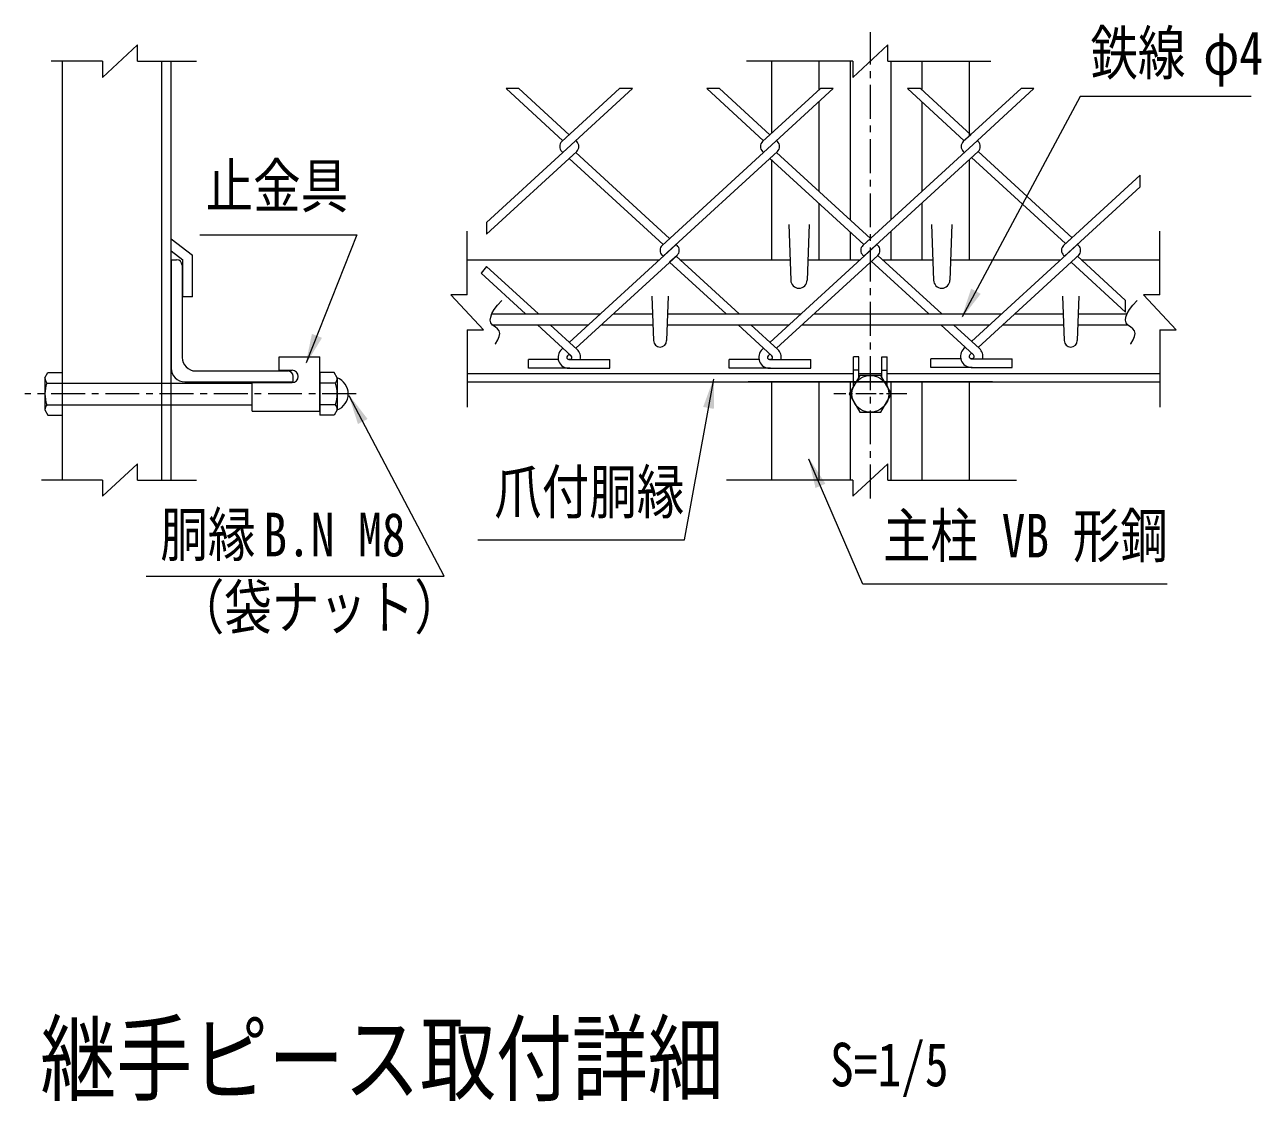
# Model space of a CAD drawing. Units: millimetres, scale not verified, with parts at other scales. Extents: x -4455 to 4455, y -3150 to 3150.
# Drawn here: x 1631 to 2999, y -899 to 292 of the extents above; entities that cross this region are included whole.
import ezdxf
from ezdxf.enums import TextEntityAlignment as Align

# ---------------------------------------------------------------- set-up
doc = ezdxf.new("R2010")
doc.units = ezdxf.units.MM
doc.header["$LTSCALE"] = 30
for name, pattern in [('DASHED', [7.5, 6, -1.5]), ('USER1', [2, 1.25, -0.25, 0.25, -0.25]), ('USER4', [1.125, 0.75, -0.125, 0.125, -0.125])]:
    doc.linetypes.add(name, pattern=pattern)
for name, color, linetype, lineweight in [('0-0_D-STR-TXT', 3, 'Continuous', 13), ('0-1_D-STR2', 2, 'Continuous', 13), ('0-2_D-STR1', 1, 'Continuous', 18), ('0-3_D-STR-DIM', 1, 'Continuous', 18), ('0-4_D-BMK', 2, 'USER4', 13), ('0-6_D-STR3', 3, 'Continuous', 13), ('0-C_7詳細', 3, 'Continuous', 18), ('0-D_5寸法', 3, 'Continuous', 18)]:
    doc.layers.add(name, color=color, linetype=linetype, lineweight=lineweight)
doc.layers.add('0-8_D-TTL-TXT', color=7, linetype='Continuous')
doc.styles.add('ＭＳ ゴシック', font='')
doc.styles.get('ＭＳ ゴシック').set_extended_font_data('MS Gothic')

msp = doc.modelspace()

# ---------------------------------------------------------------- linework, layer by layer
at = {"layer": '0-0_D-STR-TXT'}
for points in [[(2987.86, 212.18), (2798.78, 212.18), (2668.15, -31.5)], [(1824.89, 59.46), (1998.47, 59.46), (1942.49, -82.35)], [(1765.36, -318.03), (2094.96, -318.03), (1989.98, -118.59)], [(2895.07, -326.88), (2558.1, -326.88), (2498.67, -188.66)]]:
    msp.add_lwpolyline(points, dxfattribs=at)
for points in [[(2667.06, -33.52), (2678.08, -0.29), (2688.64, -5.95)], [(1941.64, -84.49), (1948.74, -50.2), (1959.88, -54.6)], [(1988.9, -116.55), (2010.28, -144.29), (1999.67, -149.87)], [(2497.76, -186.54), (2516.89, -215.87), (2505.88, -220.61)]]:
    msp.add_solid(points, dxfattribs=at)
at = {"layer": '0-1_D-STR2', "color": 3}
for p, q in [((2226.39, 163.41), (2163.59, 220.95)), ((2177.8, 220.95), (2163.59, 220.95)), ((2233.5, 169.92), (2177.8, 220.95)), ((2289.19, 220.95), (2225.32, 162.43)), ((2303.4, 220.95), (2226.39, 150.39)), ((2303.4, 220.95), (2289.19, 220.95)), ((2448.42, 163.41), (2385.62, 220.95)), ((2399.83, 220.95), (2385.62, 220.95)), ((2455.52, 169.92), (2399.83, 220.95)), ((2511.22, 220.95), (2447.35, 162.43)), ((2525.43, 220.95), (2448.42, 150.39)), ((2525.43, 220.95), (2511.22, 220.95)), ((2670.45, 163.41), (2607.65, 220.95)), ((2621.86, 220.95), (2607.65, 220.95)), ((2677.55, 169.92), (2621.86, 220.95)), ((2733.25, 220.95), (2669.38, 162.43)), ((2747.46, 220.95), (2684.66, 163.41)), ((2747.46, 220.95), (2733.25, 220.95)), ((2677.55, 169.92), (2669.38, 162.43)), ((2241.67, 151.37), (2142.05, 60.08)), ((2226.39, 150.39), (2225.32, 151.37)), ((2226.39, 150.39), (2225.32, 151.37)), ((2241.67, 151.37), (2233.5, 143.88)), ((2241.67, 162.43), (2240.6, 163.41)), ((2463.7, 151.37), (2337.41, 35.64)), ((2684.66, 163.41), (2558.36, 47.68)), ((2685.73, 151.37), (2559.43, 35.64)), ((2670.45, 150.39), (2669.38, 151.37)), ((2670.45, 150.39), (2669.38, 151.37)), ((2685.73, 162.43), (2684.66, 163.41)), ((2685.73, 162.43), (2684.66, 163.41)), ((2789.64, 56.16), (2685.73, 151.37)), ((2226.39, 150.39), (2142.05, 73.1)), ((2337.41, 48.66), (2233.5, 143.88)), ((2344.51, 55.17), (2240.6, 150.39)), ((2448.42, 150.39), (2336.34, 47.68)), ((2559.43, 48.66), (2455.52, 143.88)), ((2566.54, 55.17), (2462.63, 150.39)), ((2782.53, 49.65), (2678.62, 144.86)), ((2865.03, 125.24), (2780.39, 47.68)), ((2865.03, 112.22), (2865.03, 125.24)), ((2865.03, 112.22), (2781.46, 35.64)), ((2142.05, 73.1), (2142.05, 60.08)), ((2788.57, 55.17), (2780.39, 47.68)), ((2351.62, 48.66), (2233.5, -59.57)), ((2352.69, 47.68), (2351.62, 48.66)), ((2573.64, 48.66), (2455.52, -59.57)), ((2796.74, 49.65), (2678.62, -58.59)), ((2796.74, 47.68), (2795.67, 48.66)), ((2796.74, 47.68), (2795.67, 48.66)), ((2352.69, 36.62), (2240.6, -66.08)), ((2337.41, 35.64), (2336.34, 36.62)), ((2337.41, 35.64), (2336.34, 36.62)), ((2352.69, 36.62), (2344.51, 29.13)), ((2407.08, -28.2), (2344.51, 29.13)), ((2421.29, -28.2), (2351.62, 35.64)), ((2574.71, 36.62), (2462.63, -66.08)), ((2559.43, 35.64), (2558.36, 36.62)), ((2559.43, 35.64), (2558.36, 36.62)), ((2631.25, -28.2), (2567.61, 30.11)), ((2645.46, -28.2), (2574.71, 36.62)), ((2797.81, 37.61), (2685.73, -65.1)), ((2781.46, 35.64), (2780.39, 36.62)), ((2781.46, 35.64), (2780.39, 36.62)), ((2848.91, -26.16), (2788.57, 29.13)), ((2848.91, -13.14), (2795.67, 35.64)), ((2185.05, -28.2), (2135.94, 16.8)), ((2848.91, -26.16), (2848.91, -13.14)), ((2235.55, -74.48), (2198.15, -40.2)), ((2242.04, -67.4), (2212.36, -40.2)), ((2457.58, -74.48), (2420.17, -40.2)), ((2464.07, -67.4), (2434.38, -40.2)), ((2680.68, -73.5), (2644.34, -40.2)), ((2687.17, -66.42), (2658.55, -40.2)), ((2448.42, -66.08), (2446.98, -67.4)), ((2671.52, -65.1), (2670.08, -66.42)), ((2188.5, -88.25), (2188.5, -78.65)), ((2221.3, -78.65), (2188.5, -78.65)), ((2233.5, -72.59), (2231.44, -74.48)), ((2233.06, -78.65), (2278.5, -78.65)), ((2233.93, -78.65), (2233.06, -78.65)), ((2233.5, -72.59), (2235.55, -74.48)), ((2278.5, -88.25), (2278.5, -78.65)), ((2443.33, -78.65), (2410.52, -78.65)), ((2410.52, -88.25), (2410.52, -78.65)), ((2455.52, -72.59), (2453.47, -74.48)), ((2455.09, -78.65), (2500.52, -78.65)), ((2455.96, -78.65), (2455.09, -78.65)), ((2500.52, -88.25), (2500.52, -78.65)), ((2633.62, -87.27), (2633.62, -77.67)), ((2666.43, -77.67), (2633.62, -77.67)), ((2678.62, -71.61), (2676.57, -73.5)), ((2678.19, -77.67), (2723.62, -77.67)), ((2679.06, -77.67), (2678.19, -77.67)), ((2723.62, -87.27), (2723.62, -77.67)), ((2233.93, -88.25), (2188.5, -88.25)), ((2233.06, -88.25), (2278.5, -88.25)), ((2455.96, -88.25), (2410.52, -88.25)), ((2455.09, -88.25), (2500.52, -88.25)), ((2679.06, -87.27), (2633.62, -87.27)), ((2678.19, -87.27), (2723.62, -87.27))]:
    msp.add_line(p, q, dxfattribs=at)
at = {"layer": '0-1_D-STR2', "color": 7, "lineweight": 9}
for p, q in [((2574.71, 47.68), (2573.64, 48.66)), ((2226.39, -66.08), (2224.95, -67.4)), ((2240.6, -66.08), (2242.04, -67.4))]:
    msp.add_line(p, q, dxfattribs=at)
at = {"layer": '0-1_D-STR2', "color": 3}
msp.add_lwpolyline([(2199.26, -28.2), (2142.05, 24.23), (2135.94, 16.8)], dxfattribs=at)
for centre, radius, start, end in [((2230.39, 156.9), 7.5, 132.5, 227.5), ((2236.61, 156.9), 7.5, 312.5, 47.5), ((2458.63, 156.9), 7.5, 312.5, 47.5), ((2674.44, 156.9), 7.5, 132.5, 227.5), ((2680.66, 156.9), 7.5, 312.5, 47.5), ((2341.4, 42.15), 7.5, 132.5, 227.5), ((2347.62, 42.15), 7.5, 312.5, 47.5), ((2563.43, 42.15), 7.5, 132.5, 227.5), ((2569.65, 42.15), 7.5, 312.5, 47.5), ((2785.46, 42.15), 7.5, 132.5, 227.5), ((2791.68, 42.15), 7.5, 312.5, 47.5), ((2233.06, -76.25), 12, 132.5, 270), ((2233.93, -76.25), 12, 348.46304, 47.5), ((2455.09, -76.25), 12, 132.5, 270), ((2455.96, -76.25), 12, 348.46304, 47.5), ((2678.19, -75.27), 12, 132.5, 270), ((2679.06, -75.27), 12, 348.46304, 47.5), ((2233.06, -76.25), 2.4, 132.5, 270), ((2233.93, -76.25), 2.4, 270, 47.5), ((2455.09, -76.25), 2.4, 132.5, 270), ((2455.96, -76.25), 2.4, 270, 47.5), ((2678.19, -75.27), 2.4, 132.5, 270), ((2679.06, -75.27), 2.4, 270, 47.5)]:
    msp.add_arc(centre, radius, start, end, dxfattribs=at)
at = {"layer": '0-2_D-STR1'}
for p, q in [((1672.57, 251.23), (1672.57, -211.82)), ((1782.57, -211.82), (1782.57, 251.23)), ((1793.07, -211.82), (1793.07, 251.23)), ((2457.04, 251.23), (2457.04, 171.31)), ((2509.54, 251.23), (2509.54, 219.42)), ((2544.04, 251.23), (2544.04, 75.79)), ((2589.04, 251.23), (2589.04, 75.79)), ((2623.54, 251.23), (2623.54, 219.42)), ((2676.04, 251.23), (2676.04, 168.53)), ((2509.54, 206.4), (2509.54, 107.41)), ((2623.54, 206.4), (2623.54, 107.41)), ((2457.04, 142.49), (2457.04, 31.8)), ((2676.04, 142.49), (2676.04, 31.8)), ((2509.54, 94.38), (2509.54, 31.8)), ((2623.54, 94.38), (2623.54, 31.8)), ((2476.29, 70.8), (2478.54, 9.3)), ((2498.79, 70.8), (2496.54, 9.3)), ((2634.29, 70.8), (2636.54, 9.3)), ((2656.79, 70.8), (2654.54, 9.3)), ((1793.07, 54.86), (1816.44, 36.81)), ((2544.04, 62.77), (2544.04, 31.8)), ((2589.04, 62.77), (2589.04, 31.8)), ((1793.07, 41.59), (1805.94, 31.65)), ((1793.07, 31.8), (1793.07, -88.2)), ((1793.07, 31.8), (1799.07, 31.8)), ((1805.94, -9.35), (1805.94, 31.65)), ((1816.44, -9.35), (1816.44, 36.81)), ((2120.47, 31.8), (2333.21, 31.8)), ((2355.81, 31.8), (2477.72, 31.8)), ((2497.36, 31.8), (2555.24, 31.8)), ((2579.98, 31.8), (2635.72, 31.8)), ((2655.36, 31.8), (2777.27, 31.8)), ((2799.87, 31.8), (2886.87, 31.8)), ((1805.07, 25.8), (1805.07, -76.2)), ((1816.44, -9.35), (1805.94, -9.35)), ((2324.96, -8.37), (2326.76, -57.57)), ((2342.96, -8.37), (2341.16, -57.57)), ((2779.26, -8.37), (2781.06, -57.57)), ((2797.26, -8.37), (2795.46, -57.57)), ((1820.07, -91.2), (1922.07, -91.2)), ((2120.47, -94.2), (2547.79, -94.2)), ((2553.79, -94.2), (2579.29, -94.2)), ((2585.29, -94.2), (2886.87, -94.2)), ((1808.07, -103.2), (1928.07, -103.2)), ((1928.07, -103.2), (1928.07, -97.2)), ((2120.47, -103.2), (2547.79, -103.2)), ((2701.54, -103.2), (2431.54, -103.2)), ((2457.04, -103.2), (2457.04, -211.82)), ((2509.54, -103.2), (2509.54, -211.82)), ((2544.04, -103.2), (2544.04, -211.82)), ((2585.29, -103.2), (2886.87, -103.2)), ((2589.04, -103.2), (2589.04, -211.82)), ((2623.54, -103.2), (2623.54, -211.82)), ((2676.04, -103.2), (2676.04, -211.82))]:
    msp.add_line(p, q, dxfattribs=at)
for centre, radius, start, end in [((1799.07, 25.8), 6, 0, 90), ((2487.54, 9.3), 9, 180, 0), ((2645.54, 9.3), 9, 180, 0), ((2333.96, -57.57), 7.2, 180, 0), ((2788.26, -57.57), 7.2, 180, 0), ((1820.07, -76.2), 15, 180, 270), ((1808.07, -88.2), 15, 180, 270), ((1922.07, -97.2), 6, 0, 90)]:
    msp.add_arc(centre, radius, start, end, dxfattribs=at)
at = {"layer": '0-3_D-STR-DIM', "color": 4, "lineweight": 13}
for p, q in [((1755.65, 269.23), (1716.87, 233.23)), ((1755.65, 251.23), (1755.65, 269.23)), ((2585.92, 251.23), (2585.92, 269.23)), ((1716.87, 251.23), (1660.31, 251.23)), ((1716.87, 251.23), (1716.87, 233.23)), ((1755.65, 251.23), (1820.92, 251.23)), ((2547.15, 251.23), (2429.35, 251.23)), ((2547.15, 251.23), (2547.15, 233.23)), ((2585.92, 251.23), (2699.87, 251.23)), ((2120.47, -6.86), (2120.47, 63.33)), ((2886.87, -6.86), (2886.87, 63.33)), ((2138.47, -45.64), (2102.47, -6.86)), ((2120.47, -6.86), (2102.47, -6.86)), ((2886.87, -6.86), (2868.87, -6.86)), ((2120.47, -45.64), (2138.47, -45.64)), ((2120.47, -45.64), (2120.47, -131.22)), ((2886.87, -45.64), (2886.87, -131.22)), ((1755.65, -193.82), (1716.87, -229.82)), ((1755.65, -211.82), (1755.65, -193.82)), ((2585.92, -193.82), (2547.15, -229.82)), ((2585.92, -211.82), (2585.92, -193.82)), ((1716.87, -211.82), (1649.6, -211.82)), ((1716.87, -211.82), (1716.87, -229.82)), ((1755.65, -211.82), (1820.92, -211.82)), ((2547.15, -211.82), (2407.54, -211.82)), ((2547.15, -211.82), (2547.15, -229.82)), ((2585.92, -211.82), (2728.39, -211.82))]:
    msp.add_line(p, q, dxfattribs=at)
msp.add_lwpolyline([(2886.87, -45.64), (2904.87, -45.64), (2868.87, -6.86)], dxfattribs=at)
at = {"layer": '0-4_D-BMK', "linetype": 'USER1'}
for p, q in [((2566.54, -232.33), (2566.54, 283.5)), ((1997.75, -116.55), (1631.01, -116.55))]:
    msp.add_line(p, q, dxfattribs=at)
at = {"layer": '0-4_D-BMK'}
msp.add_line((2606.84, -116.55), (2526.19, -116.55), dxfattribs=at)
at = {"layer": '0-6_D-STR3'}
for p, q in [((1912.5, -90.51), (1912.5, -75.51)), ((1912.5, -75.51), (1957.5, -75.51)), ((1957.5, -135.51), (1957.5, -75.51)), ((2547.79, -108.29), (2547.79, -75.51)), ((2553.79, -75.51), (2547.79, -75.51)), ((2553.79, -97.9), (2553.79, -75.51)), ((2585.29, -108.29), (2585.29, -75.51)), ((1653.37, -98.79), (1656.7, -93.03)), ((1656.7, -93.03), (1672.57, -93.03)), ((1672.57, -93.03), (1672.57, -140.07)), ((1912.5, -90.51), (1926.75, -90.51)), ((1957.5, -93.03), (1957.5, -140.07)), ((1973.38, -93.03), (1957.5, -93.03)), ((1976.7, -98.79), (1973.38, -93.03)), ((2553.79, -90.51), (2547.79, -90.51)), ((2579.29, -90.51), (2585.29, -90.51)), ((1653.37, -98.79), (1653.37, -134.31)), ((1655.43, -104.55), (1672.57, -104.55)), ((1793.07, -104.55), (1882.5, -104.55)), ((1882.5, -104.01), (1926.75, -104.01)), ((1882.5, -135.51), (1882.5, -104.01)), ((1974.64, -104.55), (1957.5, -104.55)), ((1976.7, -98.79), (1976.7, -134.31)), ((2550.26, -104.01), (2547.79, -104.01)), ((2550.73, -103.2), (2582.35, -103.2)), ((2582.82, -104.01), (2585.29, -104.01)), ((1653.37, -134.31), (1656.7, -140.07)), ((1655.43, -128.55), (1672.57, -128.55)), ((1793.07, -128.55), (1882.5, -128.55)), ((1882.5, -135.51), (1957.5, -135.51)), ((1974.64, -128.55), (1957.5, -128.55)), ((1976.7, -134.31), (1973.38, -140.07)), ((1656.7, -140.07), (1672.57, -140.07)), ((1973.38, -140.07), (1957.5, -140.07))]:
    msp.add_line(p, q, dxfattribs=at)
at = {"layer": '0-6_D-STR3', "color": 1, "linetype": 'DASHED'}
for p, q in [((1672.57, -104.55), (1793.07, -104.55)), ((1672.57, -128.55), (1793.07, -128.55))]:
    msp.add_line(p, q, dxfattribs=at)
at = {"layer": '0-6_D-STR3'}
msp.add_lwpolyline([(2579.29, -97.9), (2579.29, -75.51), (2585.29, -75.51)], dxfattribs=at)
msp.add_lwpolyline([(2543.02, -116.55), (2554.78, -136.92), (2578.3, -136.92), (2590.06, -116.55), (2578.3, -96.18), (2554.78, -96.18)], close=True, dxfattribs=at)
msp.add_circle((2566.54, -116.55), 20.4, dxfattribs=at)
for centre, radius, start, end in [((1926.75, -97.26), 6.75, 270, 90), ((1662.46, -98.79), 9.09, 180, 219.3382), ((1689.37, -116.55), 36, 160.52878, 199.47122), ((1967.61, -98.79), 9.09, 320.6618, 0), ((1940.7, -116.55), 36, 340.52878, 19.47122), ((1969.88, -116.55), 19.02, 291.00774, 68.99226), ((1662.46, -134.31), 9.09, 140.6618, 180), ((1967.61, -134.31), 9.09, 0, 39.3382)]:
    msp.add_arc(centre, radius, start, end, dxfattribs=at)
at = {"layer": '0-C_7詳細', "color": 4}
msp.add_line((2585.92, 269.23), (2547.15, 233.23), dxfattribs=at)
at = {"layer": '0-C_7詳細'}
for p, q in [((2448.42, 150.39), (2447.35, 151.37)), ((2448.42, 150.39), (2447.35, 151.37)), ((2463.7, 151.37), (2455.52, 143.88)), ((2463.7, 162.43), (2462.63, 163.41))]:
    msp.add_line(p, q, dxfattribs=at)
at = {"layer": '0-C_7詳細', "color": 7, "lineweight": 9}
for p, q in [((2147.79, -28.2), (2267.73, -28.2)), ((2148.32, -40.2), (2254.64, -40.2)), ((2268.85, -40.2), (2326.13, -40.2)), ((2281.94, -28.2), (2325.69, -28.2)), ((2341.8, -40.2), (2476.67, -40.2)), ((2342.24, -28.2), (2489.76, -28.2)), ((2490.88, -40.2), (2698.69, -40.2)), ((2503.97, -28.2), (2711.79, -28.2)), ((2712.9, -40.2), (2780.43, -40.2)), ((2726, -28.2), (2779.99, -28.2)), ((2796.1, -40.2), (2851.16, -40.2)), ((2796.54, -28.2), (2850.62, -28.2))]:
    msp.add_line(p, q, dxfattribs=at)
at = {"layer": '0-C_7詳細', "color": 4}
for points in [[(2151.52, -61.47), (2151.83, -61.08), (2154.49, -56.88), (2156.06, -53.13), (2156.53, -49.81), (2155.9, -46.94), (2154.18, -44.5), (2151.37, -42.51), (2148.54, -40.51), (2146.78, -38.03), (2146.1, -35.07), (2146.5, -31.64), (2147.96, -27.73), (2150.5, -23.35), (2154.12, -18.49), (2158.8, -13.16)], [(2854.35, -61.47), (2854.67, -61.08), (2857.33, -56.88), (2858.9, -53.13), (2859.37, -49.81), (2858.74, -46.94), (2857.02, -44.5), (2854.2, -42.51), (2851.37, -40.51), (2849.62, -38.03), (2848.94, -35.07), (2849.33, -31.64), (2850.8, -27.73), (2853.34, -23.35), (2856.95, -18.49), (2861.64, -13.16)]]:
    msp.add_lwpolyline(points, dxfattribs=at)
at = {"layer": '0-C_7詳細'}
msp.add_arc((2452.42, 156.9), 7.5, 132.5, 227.5, dxfattribs=at)
at = {"layer": '0-D_5寸法'}
msp.add_lwpolyline([(2132.23, -277.96), (2360.98, -277.96), (2393.25, -100.4)], dxfattribs=at)
msp.add_solid([(2393.66, -98.14), (2393.38, -133.15), (2381.59, -131.01)], dxfattribs=at)

# ---------------------------------------------------------------- texts
at = {"layer": '0-0_D-STR-TXT', "style": 'ＭＳ ゴシック', "width": 0.8}
for s, p in [('鉄線', (2809.99, 221.92)), ('φ4', (2934.91, 221.92)), ('止金具', (1831.11, 74.92)), ('胴縁', (1781.05, -310.64)), ('主柱 VB 形鋼', (2580.53, -311.87)), ('B.N M8', (1895.03, -310.64)), ('（袋ナット）', (1799.23, -390.89))]:
    msp.add_text(s, height=48.17, dxfattribs=at).set_placement(p, align=Align.BOTTOM_LEFT)
at = {"layer": '0-8_D-TTL-TXT', "style": 'ＭＳ ゴシック', "width": 0.8}
msp.add_text('継手ピース取付詳細', height=76.98, dxfattribs=at).set_placement((1648.25, -913.25), align=Align.BOTTOM_LEFT)
at = {"layer": '0-8_D-TTL-TXT', "color": 3, "style": 'ＭＳ ゴシック', "width": 0.8}
msp.add_text('S=1/5', height=48.17, dxfattribs=at).set_placement((2522, -896.7), align=Align.BOTTOM_LEFT)
at = {"layer": '0-D_5寸法', "style": 'ＭＳ ゴシック', "width": 0.8}
msp.add_text('爪付胴縁', height=48.17, dxfattribs=at).set_placement((2150.45, -263.46), align=Align.BOTTOM_LEFT)

doc.saveas('drawing.dxf')
